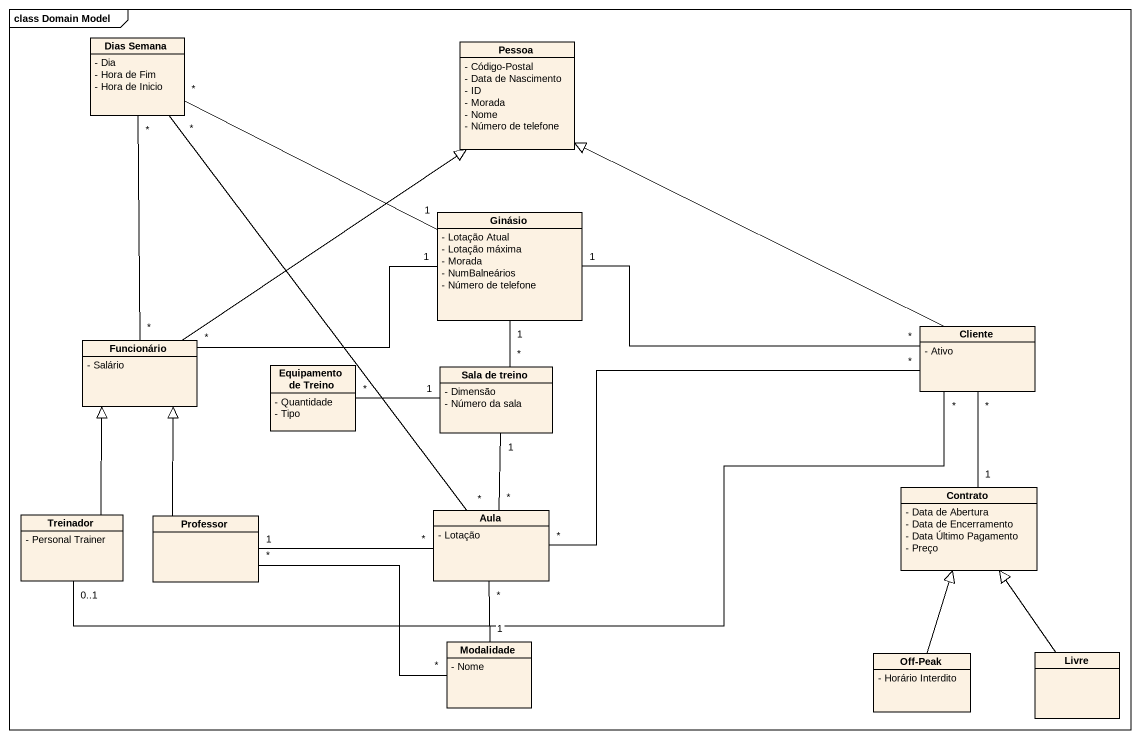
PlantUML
@startuml
mainframe class Domain Model
hide circle
hide empty members
skinparam classAttributeIconSize 0
class "Dias Semana" as Dias_Semana {
  - Dia
  - Hora de Fim
  - Hora de Inicio
}
class Pessoa {
  - Código-Postal
  - Data de Nascimento
  - ID
  - Morada
  - Nome
  - Número de telefone
}
class Ginásio {
  - Lotação Atual
  - Lotação máxima
  - Morada
  - NumBalneários
  - Número de telefone
}
class Cliente {
  - Ativo
}
class Funcionário {
  - Salário
}
class "Equipamento de Treino" as Equipamento_de_Treino {
  - Quantidade
  - Tipo
}
class "Sala de treino" as Sala_de_treino {
  - Dimensão
  - Número da sala
}
class Contrato {
  - Data de Abertura
  - Data de Encerramento
  - Data Último Pagamento
  - Preço
}
class Treinador {
  - Personal Trainer
}
class Professor
class Aula {
  - Lotação
}
class Modalidade {
  - Nome
}
class "Off-Peak" as Off_Peak {
  - Horário Interdito
}
class Livre
Dias_Semana "*" -right- "1" Ginásio
Dias_Semana "*" -- "*" Funcionário
Ginásio "1" -- "*" Sala_de_treino
Cliente -left-|> Pessoa
Cliente "*" -left- "1" Ginásio
Cliente "*" -- "1" Contrato
Cliente "*" -left- "*" Aula
Funcionário -up-|> Pessoa
Funcionário "*" -right- "1" Ginásio
Sala_de_treino "1" -left- "*" Equipamento_de_Treino
Sala_de_treino "1" -- "*" Aula
Treinador "0..1" -right- "*" Cliente
Treinador -up-|> Funcionário
Professor -up-|> Funcionário
Professor "*" -right- "*" Modalidade
Aula "*" -up- "*" Dias_Semana
Aula "*" -left- "1" Professor
Aula "*" -- "1" Modalidade
Off_Peak -up-|> Contrato
Livre -up-|> Contrato
@enduml
